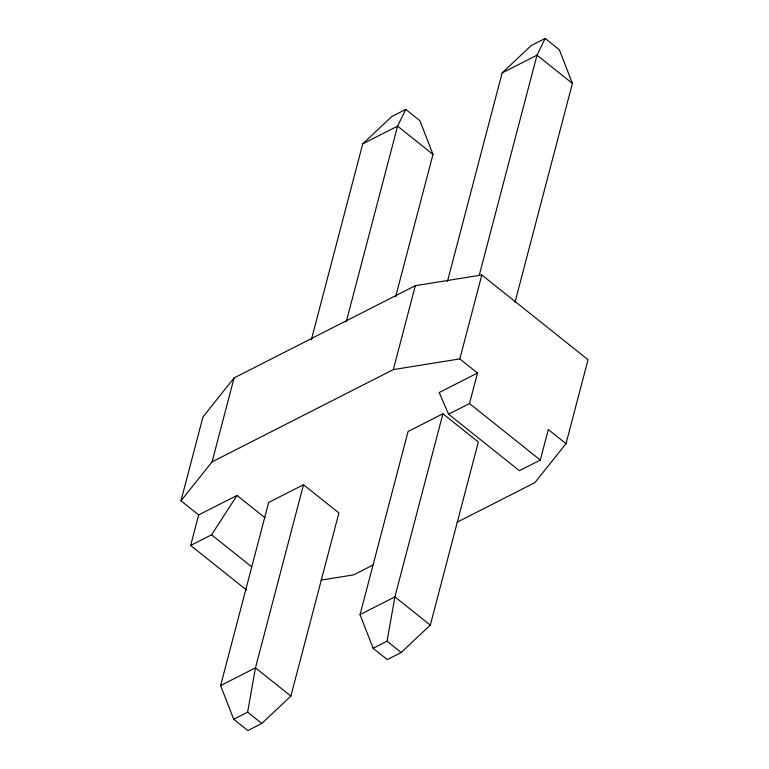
<?xml version="1.0" encoding="UTF-8"?>
<svg xmlns="http://www.w3.org/2000/svg" width="769" height="769" viewBox="0 0 769 769"><rect width="100%" height="100%" fill="white"/><g stroke="black" fill="none" stroke-linecap="round" stroke-linejoin="round"><path stroke-width="1.15" d="M233.689 719.246L247.628 712.152L255.471 667.838L303.505 484.73L338.908 512.981L290.874 696.089L261.787 723.456L247.849 730.55L233.689 719.246L220.616 685.573L268.65 502.465L303.505 484.73M373.109 648.286L387.047 641.192L394.891 596.879L442.925 413.76L478.328 442.012L430.294 625.13L401.207 652.496L387.268 659.591L373.109 648.286L360.036 614.614L408.07 431.505L442.925 413.76M264.959 517.739L237.015 495.438L198.671 514.951L180.975 500.821L202.987 416.894L234.084 377.935L415.327 285.683L481.827 274.975L588.025 359.729L566.013 443.655L534.916 482.624L457.084 522.238M180.975 500.821L212.071 461.861L234.084 377.935M246.561 590.073L190.664 545.471L198.671 514.951M311.349 339.735L362.728 143.87L391.815 116.504L405.753 109.409L419.912 120.714L432.985 154.386L395.583 296.93M346.204 321.99L397.583 126.135L405.753 109.409M212.071 461.861L393.315 369.61L415.327 285.683M447.423 281.521L502.147 72.911L531.235 45.544L545.173 38.45L559.332 49.754L572.405 83.427L514.942 302.457M479.231 275.369L537.002 55.166L545.173 38.45M477.511 373.032L439.166 392.546L448.587 414.193L469.503 403.542L477.511 373.032L459.814 358.902L481.827 274.975M448.587 414.193L519.392 470.695L540.299 460.054L548.307 429.535L566.013 443.655M190.664 545.471L211.581 534.82L237.015 495.438M362.728 143.87L397.583 126.135L432.985 154.386M502.147 72.911L537.002 55.166L572.405 83.427M372.859 565.1L353.673 574.866L321.009 580.134M220.616 685.573L255.471 667.838L290.874 696.089M360.036 614.614L394.891 596.879L430.294 625.13M393.315 369.61L459.814 358.902M469.503 403.542L540.299 460.054M387.047 641.192L401.207 652.496M211.581 534.82L251.636 566.791M247.628 712.152L261.787 723.456"/></g></svg>
